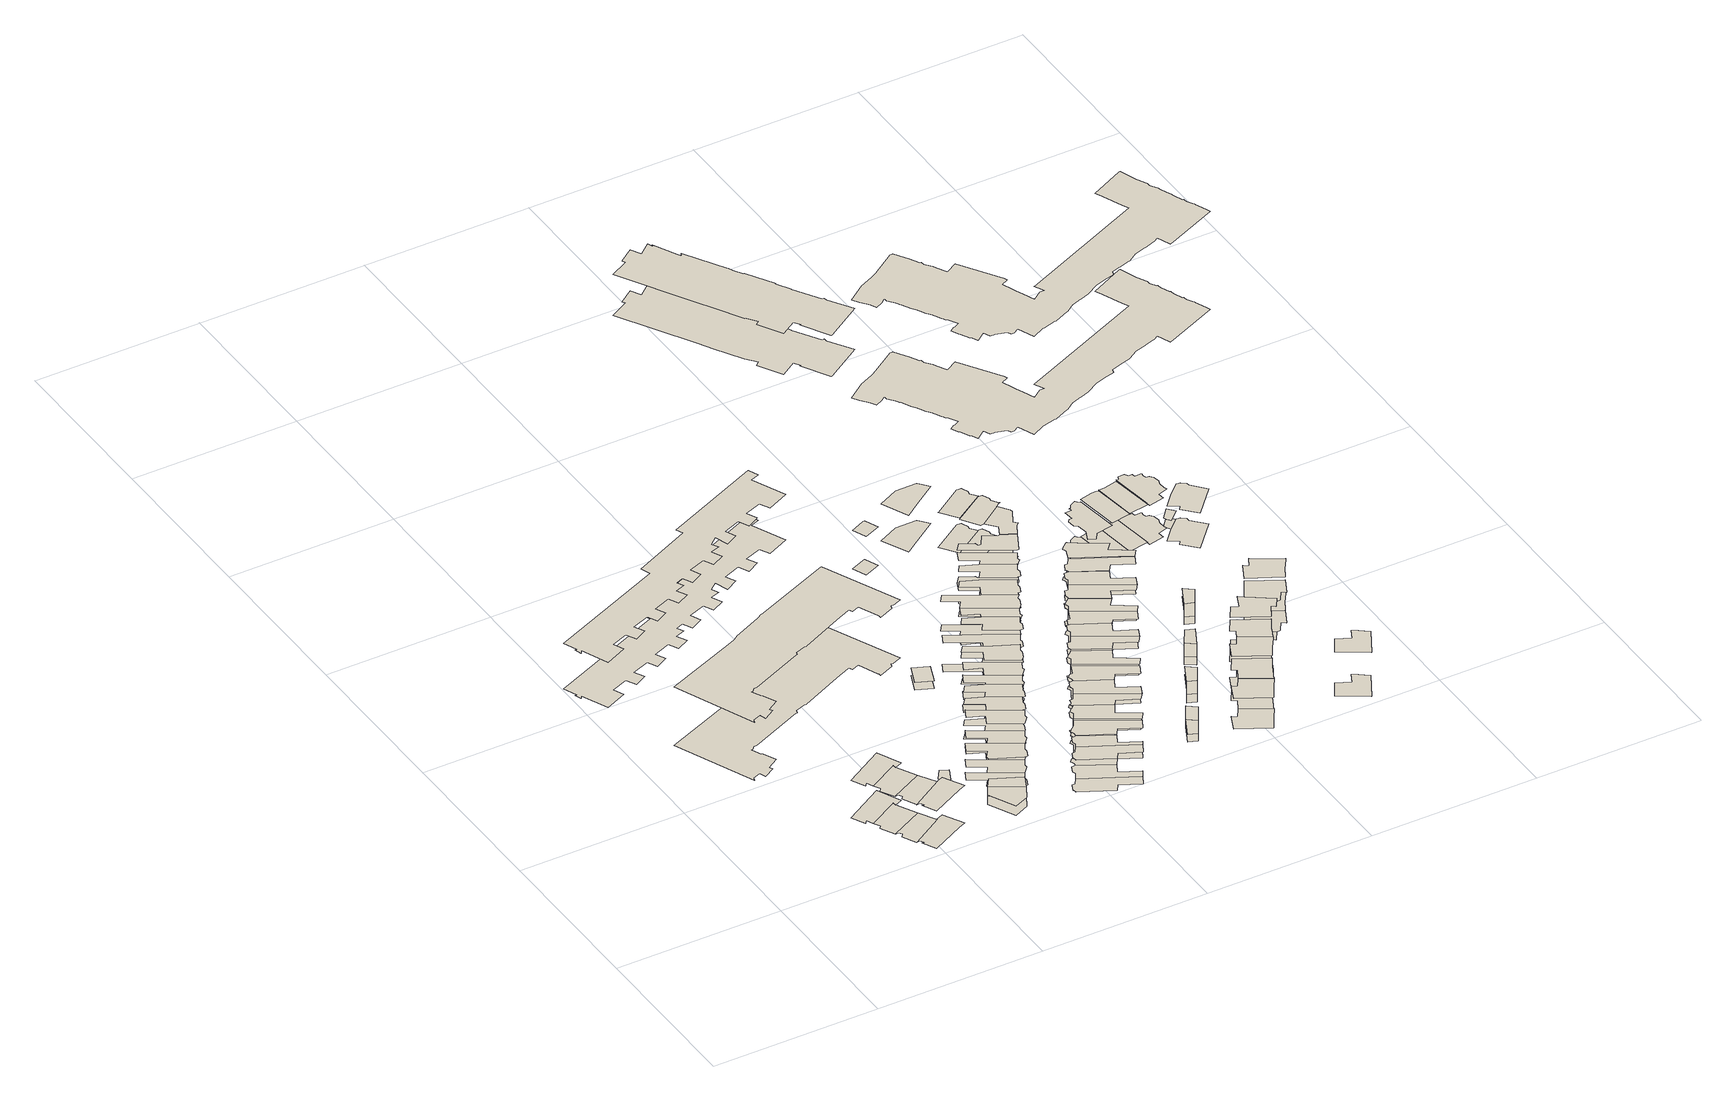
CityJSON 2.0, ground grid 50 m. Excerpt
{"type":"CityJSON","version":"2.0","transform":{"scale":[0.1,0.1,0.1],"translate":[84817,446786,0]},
"CityObjects":{
"building1":{"type":"Building","attributes":{"yearOfConstruction":"2008-01-01Z","measuredHeight":12.19,"storeysAboveGround":4},"geometry":[{"type":"MultiSurface","lod":"1.2","boundaries":[[[0,1,2,3,4,5,6,7]],[[8,9,10,11,12,13,14,15]]]}]},
"building2":{"type":"Building","attributes":{"yearOfConstruction":"2008-01-01Z","measuredHeight":12.23,"storeysAboveGround":4},"geometry":[{"type":"MultiSurface","lod":"1.2","boundaries":[[[16,17,5,4,3,18,19]],[[20,21,13,12,11,22,23]]]}]},
"building3":{"type":"Building","attributes":{"yearOfConstruction":"2008-01-01Z","measuredHeight":12.25,"storeysAboveGround":4},"geometry":[{"type":"MultiSurface","lod":"1.2","boundaries":[[[24,25,26,17,16,27,28,29,30]],[[31,32,33,34,35,36,37,38,39]]]}]},
"building4":{"type":"Building","attributes":{"yearOfConstruction":"2008-01-01Z","measuredHeight":12.18,"storeysAboveGround":4},"geometry":[{"type":"MultiSurface","lod":"1.2","boundaries":[[[40,41,42,43,44,45,26,25,24,46,47,48]],[[49,50,51,52,53,54,55,56,57,58,59,60]]]}]},
"building5":{"type":"Building","attributes":{"yearOfConstruction":"1920-01-01Z","measuredHeight":18.93,"storeysAboveGround":6},"geometry":[{"type":"MultiSurface","lod":"1.2","boundaries":[[[61,62,63,64,65,66,67,68,69,70,71,72,73,74,75,76,77,78,79,80,81,82,83,84,85,86,87,88,89,90,91,92,93,94,95,96,97,98,99,100,101,102,103,104,105,106,107,108,109,110,111]],[[112,113,114,115,116,117,118,119,120,121,122,123,124,125,126,127,128,129,130,131,132,133,134,135,136,137,138,139,140,141,142,143,144,145,146,147,148,149,150,151,152,153,154,155,156,157,158,159,160,161,162]]]}]},
"building6":{"type":"Building","attributes":{"yearOfConstruction":"1962-01-01Z","measuredHeight":2.67,"storeysAboveGround":0},"geometry":[{"type":"MultiSurface","lod":"1.2","boundaries":[[[163,164,165,166,167]],[[168,169,170,171,172]]]}]},
"building7":{"type":"Building","attributes":{"yearOfConstruction":"2008-01-01Z","measuredHeight":3.05,"storeysAboveGround":1},"geometry":[{"type":"MultiSurface","lod":"1.2","boundaries":[[[173,174,175,176,177]],[[178,179,180,181,182]]]}]},
"building8":{"type":"Building","attributes":{"yearOfConstruction":"1978-01-01Z","measuredHeight":14.78,"storeysAboveGround":4},"geometry":[{"type":"MultiSurface","lod":"1.2","boundaries":[[[183,184,185,186,187,188,189,190,191,192,193,194,195,196,197,198,199,200,201,202,203,204,205,206,207,208,209,210,211,212,213,214,215,216,217,218,219,220,221,222,223,224,225,226,227,228,229,230,231,232]],[[233,234,235,236,237,238,239,240,241,242,243,244,245,246,247,248,249,250,251,252,253,254,255,256,257,258,259,260,261,262,263,264,265,266,267,268,269,270,271,272,273,274,275,276,277,278,279,280,281,282]]]}]},
"building9":{"type":"Building","attributes":{"yearOfConstruction":"2008-01-01Z","measuredHeight":2.97,"storeysAboveGround":0},"geometry":[{"type":"MultiSurface","lod":"1.2","boundaries":[[[175,283,284,176]],[[180,285,286,181]]]}]},
"building10":{"type":"Building","attributes":{"yearOfConstruction":"1921-01-01Z","measuredHeight":9.53,"storeysAboveGround":3},"geometry":[{"type":"MultiSurface","lod":"1.2","boundaries":[[[287,288,284,283,289,290,291,292,293,294,295,296]],[[297,298,299,300,301,302,303,304,305,306,307,308]]]}]},
"building11":{"type":"Building","attributes":{"yearOfConstruction":"1921-01-01Z","measuredHeight":9.45,"storeysAboveGround":3},"geometry":[{"type":"MultiSurface","lod":"1.2","boundaries":[[[293,309,310,311,312,313,314,315,316,294]],[[317,318,319,320,321,322,323,324,325,326]]]}]},
"building12":{"type":"Building","attributes":{"yearOfConstruction":"1921-01-01Z","measuredHeight":11.8,"storeysAboveGround":3},"geometry":[{"type":"MultiSurface","lod":"1.2","boundaries":[[[312,327,328,329,330,331,332,333,334,335,313]],[[336,337,338,339,340,341,342,343,344,345,346]]]}]},
"building13":{"type":"Building","attributes":{"yearOfConstruction":"1921-01-01Z","measuredHeight":11.29,"storeysAboveGround":3},"geometry":[{"type":"MultiSurface","lod":"1.2","boundaries":[[[347,348,349,350,351,332,331,352,353,354,355]],[[356,357,358,359,360,361,362,363,364,365,366]]]}]},
"building14":{"type":"Building","attributes":{"yearOfConstruction":"1921-01-01Z","measuredHeight":11.01,"storeysAboveGround":3},"geometry":[{"type":"MultiSurface","lod":"1.2","boundaries":[[[348,347,367,368,369,370,371,372,373,374,375]],[[376,377,378,379,380,381,382,383,384,385,386]]]}]},
"building15":{"type":"Building","attributes":{"yearOfConstruction":"2012-01-01Z","measuredHeight":2.49,"storeysAboveGround":0},"geometry":[{"type":"MultiSurface","lod":"1.2","boundaries":[[[387,388,389,390]],[[391,392,393,394]]]}]},
"building16":{"type":"Building","attributes":{"yearOfConstruction":"1921-01-01Z","measuredHeight":10.37,"storeysAboveGround":3},"geometry":[{"type":"MultiSurface","lod":"1.2","boundaries":[[[395,396,397,398,399,400,401,402,403,404,405,406]],[[407,408,409,410,411,412,413,414,415,416,417,418]]]}]},
"building17":{"type":"Building","attributes":{"yearOfConstruction":"1921-01-01Z","measuredHeight":9.74,"storeysAboveGround":3},"geometry":[{"type":"MultiSurface","lod":"1.2","boundaries":[[[419,420,421,422,423,372,371,424,425,426,427]],[[428,429,430,431,432,433,434,435,436,437,438]]]}]},
"building18":{"type":"Building","attributes":{"yearOfConstruction":"1921-01-01Z","measuredHeight":9.6,"storeysAboveGround":3},"geometry":[{"type":"MultiSurface","lod":"1.2","boundaries":[[[401,439,440,441,442,443,444,445,446,447,448,402]],[[449,450,451,452,453,454,455,456,457,458,459,460]]]}]},
"building19":{"type":"Building","attributes":{"yearOfConstruction":"1921-01-01Z","measuredHeight":9.56,"storeysAboveGround":3},"geometry":[{"type":"MultiSurface","lod":"1.2","boundaries":[[[461,420,419,462,463,464,465,466,467,468,469]],[[470,471,472,473,474,475,476,477,478,479,480]]]}]},
"building20":{"type":"Building","attributes":{"yearOfConstruction":"1921-01-01Z","measuredHeight":9.78,"storeysAboveGround":3},"geometry":[{"type":"MultiSurface","lod":"1.2","boundaries":[[[481,482,442,441,483,484,485,486,487,488,489,490]],[[491,492,493,494,495,496,497,498,499,500,501,502]]]}]},
"building21":{"type":"Building","attributes":{"yearOfConstruction":"1921-01-01Z","measuredHeight":10.5,"storeysAboveGround":3},"geometry":[{"type":"MultiSurface","lod":"1.2","boundaries":[[[467,466,503,504,505,506,507,508,509,510,511]],[[512,513,514,515,516,517,518,519,520,521,522]]]}]},
"building22":{"type":"Building","attributes":{"yearOfConstruction":"1921-01-01Z","measuredHeight":10.29,"storeysAboveGround":3},"geometry":[{"type":"MultiSurface","lod":"1.2","boundaries":[[[523,524,525,526,527,528,529,486,485,530,531,532]],[[533,534,535,536,537,538,539,540,541,542,543,544]]]}]},
"building23":{"type":"Building","attributes":{"yearOfConstruction":"1921-01-01Z","measuredHeight":9.51,"storeysAboveGround":3},"geometry":[{"type":"MultiSurface","lod":"1.2","boundaries":[[[545,546,547,508,507,548,549,550,551,552]],[[553,554,555,556,557,558,559,560,561,562]]]}]},
"building24":{"type":"Building","attributes":{"yearOfConstruction":"1921-01-01Z","measuredHeight":9.86,"storeysAboveGround":3},"geometry":[{"type":"MultiSurface","lod":"1.2","boundaries":[[[532,563,564,565,566,567,568,569,570,571,572,573,523]],[[574,575,576,577,578,579,580,581,582,583,584,585,586]]]}]},
"building25":{"type":"Building","attributes":{"yearOfConstruction":"1921-01-01Z","measuredHeight":11.03,"storeysAboveGround":3},"geometry":[{"type":"MultiSurface","lod":"1.2","boundaries":[[[551,587,588,589,590,591,592,593,594,552]],[[595,596,597,598,599,600,601,602,603,604]]]}]},
"building26":{"type":"Building","attributes":{"yearOfConstruction":"1921-01-01Z","measuredHeight":9.77,"storeysAboveGround":3},"geometry":[{"type":"MultiSurface","lod":"1.2","boundaries":[[[605,606,566,565,607,608,609,610,611,612,613,614]],[[615,616,617,618,619,620,621,622,623,624,625,626]]]}]},
"building27":{"type":"Building","attributes":{"yearOfConstruction":"1921-01-01Z","measuredHeight":9.53,"storeysAboveGround":3},"geometry":[{"type":"MultiSurface","lod":"1.2","boundaries":[[[590,627,628,629,630,631,632,633,634,635,591]],[[636,637,638,639,640,641,642,643,644,645,646]]]}]},
"building28":{"type":"Building","attributes":{"yearOfConstruction":"1921-01-01Z","measuredHeight":9.74,"storeysAboveGround":3},"geometry":[{"type":"MultiSurface","lod":"1.2","boundaries":[[[609,647,648,649,650,651,652,653,654,610]],[[655,656,657,658,659,660,661,662,663,664]]]}]},
"building29":{"type":"Building","attributes":{"yearOfConstruction":"1961-01-01Z","measuredHeight":12.59,"storeysAboveGround":4},"geometry":[{"type":"MultiSurface","lod":"1.2","boundaries":[[[665,666,667,668,669,670]],[[671,672,673,674,675,676]]]}]},
"building30":{"type":"Building","attributes":{"yearOfConstruction":"1921-01-01Z","measuredHeight":9.57,"storeysAboveGround":3},"geometry":[{"type":"MultiSurface","lod":"1.2","boundaries":[[[677,678,679,633,631,680,681,682,683,684,685]],[[686,687,688,689,690,691,692,693,694,695,696]]]}]},
"building31":{"type":"Building","attributes":{"yearOfConstruction":"1921-01-01Z","measuredHeight":10.35,"storeysAboveGround":3},"geometry":[{"type":"MultiSurface","lod":"1.2","boundaries":[[[649,697,698,699,700,701,702,703,704,705,706,650]],[[707,708,709,710,711,712,713,714,715,716,717,718]]]}]},
"building32":{"type":"Building","attributes":{"yearOfConstruction":"2005-01-01Z","measuredHeight":2.51,"storeysAboveGround":0},"geometry":[{"type":"MultiSurface","lod":"1.2","boundaries":[[[719,720,721,722]],[[723,724,725,726]]]}]},
"building33":{"type":"Building","attributes":{"yearOfConstruction":"1921-01-01Z","measuredHeight":9.6,"storeysAboveGround":3},"geometry":[{"type":"MultiSurface","lod":"1.2","boundaries":[[[684,727,728,729,730,731,732,733,734,735,685]],[[695,736,737,738,739,740,741,742,743,744,696]]]}]},
"building34":{"type":"Building","attributes":{"yearOfConstruction":"1921-01-01Z","measuredHeight":10.79,"storeysAboveGround":3},"geometry":[{"type":"MultiSurface","lod":"1.2","boundaries":[[[699,745,746,747,748,749,750,751,752,700]],[[753,754,755,756,757,758,759,760,761,762]]]}]},
"building35":{"type":"Building","attributes":{"yearOfConstruction":"2005-01-01Z","measuredHeight":2.52,"storeysAboveGround":0},"geometry":[{"type":"MultiSurface","lod":"1.2","boundaries":[[[720,763,764,721]],[[724,765,766,725]]]}]},
"building36":{"type":"Building","attributes":{"yearOfConstruction":"1921-01-01Z","measuredHeight":10.42,"storeysAboveGround":3},"geometry":[{"type":"MultiSurface","lod":"1.2","boundaries":[[[732,731,767,768,769,770,771,772,773,774,775]],[[776,777,778,779,780,781,782,783,784,785,786]]]}]},
"building37":{"type":"Building","attributes":{"yearOfConstruction":"1921-01-01Z","measuredHeight":10.51,"storeysAboveGround":3},"geometry":[{"type":"MultiSurface","lod":"1.2","boundaries":[[[748,747,787,788,789,790,791,792,793,794,795,796]],[[797,798,799,800,801,802,803,804,805,806,807,808]]]}]},
"building38":{"type":"Building","attributes":{"yearOfConstruction":"1921-01-01Z","measuredHeight":9.71,"storeysAboveGround":3},"geometry":[{"type":"MultiSurface","lod":"1.2","boundaries":[[[772,771,809,810,811,812,813,814,815,816]],[[817,818,819,820,821,822,823,824,825,826]]]}]},
"building39":{"type":"Building","attributes":{"yearOfConstruction":"1921-01-01Z","measuredHeight":9.7,"storeysAboveGround":3},"geometry":[{"type":"MultiSurface","lod":"1.2","boundaries":[[[790,789,827,828,829,830,831,832,833,834]],[[835,836,837,838,839,840,841,842,843,844]]]}]},
"building40":{"type":"Building","attributes":{"yearOfConstruction":"2005-01-01Z","measuredHeight":2.7,"storeysAboveGround":0},"geometry":[{"type":"MultiSurface","lod":"1.2","boundaries":[[[845,846,847,848]],[[849,850,851,852]]]}]},
"building41":{"type":"Building","attributes":{"yearOfConstruction":"1927-01-01Z","measuredHeight":12,"storeysAboveGround":4},"geometry":[{"type":"MultiSurface","lod":"1.2","boundaries":[[[853,854,855,856,857,858,859]],[[860,861,862,863,864,865,866]]]}]},
"building42":{"type":"Building","attributes":{"yearOfConstruction":"1916-01-01Z","measuredHeight":10.71,"storeysAboveGround":3},"geometry":[{"type":"MultiSurface","lod":"1.2","boundaries":[[[813,867,868,869,870,871,872,873,874,875,814]],[[876,877,878,879,880,881,882,883,884,885,886]]]}]},
"building43":{"type":"Building","attributes":{"yearOfConstruction":"1921-01-01Z","measuredHeight":9.72,"storeysAboveGround":3},"geometry":[{"type":"MultiSurface","lod":"1.2","boundaries":[[[830,829,887,888,889,890,891,892,893,894,895,896]],[[840,839,897,898,899,900,901,902,903,904,905,906]]]}]},
"building44":{"type":"Building","attributes":{"yearOfConstruction":"1921-01-01Z","measuredHeight":9.92,"storeysAboveGround":3},"geometry":[{"type":"MultiSurface","lod":"1.2","boundaries":[[[907,908,909,910,911,912,913]],[[914,915,916,917,918,919,920]]]}]},
"building45":{"type":"Building","attributes":{"yearOfConstruction":"2005-01-01Z","measuredHeight":2.62,"storeysAboveGround":0},"geometry":[{"type":"MultiSurface","lod":"1.2","boundaries":[[[846,921,922,847]],[[923,924,925,926]]]}]},
"building46":{"type":"Building","attributes":{"yearOfConstruction":"1921-01-01Z","measuredHeight":9.87,"storeysAboveGround":3},"geometry":[{"type":"MultiSurface","lod":"1.2","boundaries":[[[889,927,928,929,930,931,932,933,934,890]],[[935,936,937,938,939,940,941,942,943,944]]]}]},
"building47":{"type":"Building","attributes":{"yearOfConstruction":"1927-01-01Z","measuredHeight":11.26,"storeysAboveGround":3},"geometry":[{"type":"MultiSurface","lod":"1.2","boundaries":[[[945,946,947,948,949,950,951,952,953]],[[954,955,956,957,958,959,960,961,962]]]}]},
"building48":{"type":"Building","attributes":{"yearOfConstruction":"1921-01-01Z","measuredHeight":10.04,"storeysAboveGround":3},"geometry":[{"type":"MultiSurface","lod":"1.2","boundaries":[[[910,909,963,964,965,966,967,968,969]],[[970,971,972,973,974,975,976,977,978]]]}]},
"building49":{"type":"Building","attributes":{"yearOfConstruction":"1927-01-01Z","measuredHeight":10.87,"storeysAboveGround":3},"geometry":[{"type":"MultiSurface","lod":"1.2","boundaries":[[[979,980,946,945,981,982,983,984,985,986,987,988]],[[989,990,991,992,993,994,995,996,997,998,999,1000]]]}]},
"building50":{"type":"Building","attributes":{"yearOfConstruction":"1921-01-01Z","measuredHeight":9.74,"storeysAboveGround":3},"geometry":[{"type":"MultiSurface","lod":"1.2","boundaries":[[[930,929,1001,1002,1003,1004,1005,1006,1007,1008,1009,1010]],[[1011,1012,1013,1014,1015,1016,1017,1018,1019,1020,1021,1022]]]}]},
"building51":{"type":"Building","attributes":{"yearOfConstruction":"1914-01-01Z","measuredHeight":10.92,"storeysAboveGround":3},"geometry":[{"type":"MultiSurface","lod":"1.2","boundaries":[[[1023,1024,1025,1026,1027,983,982,1028,869,868]],[[1029,1030,1031,1032,1033,995,994,1034,1035,1036]]]}]},
"building52":{"type":"Building","attributes":{"yearOfConstruction":"2005-01-01Z","measuredHeight":2.57,"storeysAboveGround":0},"geometry":[{"type":"MultiSurface","lod":"1.2","boundaries":[[[1037,1038,1039,1040]],[[1041,1042,1043,1044]]]}]},
"building53":{"type":"Building","attributes":{"yearOfConstruction":"1921-01-01Z","measuredHeight":10.83,"storeysAboveGround":3},"geometry":[{"type":"MultiSurface","lod":"1.2","boundaries":[[[966,1045,1046,1047,1048,1049,1050,967]],[[1051,1052,1053,1054,1055,1056,1057,1058]]]}]},
"building54":{"type":"Building","attributes":{"yearOfConstruction":"2005-01-01Z","measuredHeight":2.49,"storeysAboveGround":0},"geometry":[{"type":"MultiSurface","lod":"1.2","boundaries":[[[1038,1059,1060,1039]],[[1061,1062,1063,1064]]]}]},
"building55":{"type":"Building","attributes":{"yearOfConstruction":"1921-01-01Z","measuredHeight":9.76,"storeysAboveGround":3},"geometry":[{"type":"MultiSurface","lod":"1.2","boundaries":[[[1003,1065,1066,1067,1068,1069,1070,1071,1072,1073,1004]],[[1074,1075,1076,1077,1078,1079,1080,1081,1082,1083,1084]]]}]},
"building56":{"type":"Building","attributes":{"yearOfConstruction":"1963-01-01Z","measuredHeight":7.14,"storeysAboveGround":2},"geometry":[{"type":"MultiSurface","lod":"1.2","boundaries":[[[1085,1086,1087,1088]],[[1089,1090,1091,1092]]]}]},
"building57":{"type":"Building","attributes":{"yearOfConstruction":"1931-01-01Z","measuredHeight":10.03,"storeysAboveGround":3},"geometry":[{"type":"MultiSurface","lod":"1.2","boundaries":[[[1068,1067,1093,1094,1095,1085,1088,1096,1097,1098,1099,1100,1101,1102]],[[1103,1104,1105,1106,1107,1108,1109,1110,1111,1112,1113,1114,1115,1116]]]}]},
"building58":{"type":"Building","attributes":{"yearOfConstruction":"1921-01-01Z","measuredHeight":10.04,"storeysAboveGround":3},"geometry":[{"type":"MultiSurface","lod":"1.2","boundaries":[[[1117,1048,1047,1118,1119,1120,1121,1122]],[[1123,1124,1125,1126,1127,1128,1129,1130]]]}]},
"building59":{"type":"Building","attributes":{"yearOfConstruction":"2005-01-01Z","measuredHeight":2.5,"storeysAboveGround":0},"geometry":[{"type":"MultiSurface","lod":"1.2","boundaries":[[[1131,1132,1133,1134]],[[1135,1136,1137,1138]]]}]},
"building60":{"type":"Building","attributes":{"yearOfConstruction":"1916-01-01Z","measuredHeight":11.32,"storeysAboveGround":3},"geometry":[{"type":"MultiSurface","lod":"1.2","boundaries":[[[1139,1140,1141,1142,1143,1144,1145,1146,1147,1085,1148,1149,1150,1151,1152,1153,1154,1155,1156]],[[1157,1158,1159,1160,1161,1162,1163,1164,1165,1166,1167,1168,1169,1170,1171,1172,1173,1174,1175]]]}]},
"building61":{"type":"Building","attributes":{"yearOfConstruction":"1921-01-01Z","measuredHeight":10.84,"storeysAboveGround":3},"geometry":[{"type":"MultiSurface","lod":"1.2","boundaries":[[[1120,1176,1177,1178,1179,1180,1181,1182,1183,1121]],[[1184,1185,1186,1187,1188,1189,1190,1191,1192,1193]]]}]},
"building62":{"type":"Building","attributes":{"yearOfConstruction":"2005-01-01Z","measuredHeight":2.52,"storeysAboveGround":0},"geometry":[{"type":"MultiSurface","lod":"1.2","boundaries":[[[1132,1194,1195,1133]],[[1136,1196,1197,1137]]]}]},
"building63":{"type":"Building","attributes":{"yearOfConstruction":"1922-01-01Z","measuredHeight":14.33,"storeysAboveGround":4},"geometry":[{"type":"MultiSurface","lod":"1.2","boundaries":[[[1198,1199,1200,1201,1202,1203,1204,1205,1206]],[[1207,1208,1209,1210,1211,1212,1213,1214,1215]]]}]},
"building64":{"type":"Building","attributes":{"yearOfConstruction":"1916-01-01Z","measuredHeight":12.12,"storeysAboveGround":4},"geometry":[{"type":"MultiSurface","lod":"1.2","boundaries":[[[1150,1216,1217,1218,1219,1151]],[[1220,1221,1222,1223,1224,1225]]]}]},
"building65":{"type":"Building","attributes":{"yearOfConstruction":"1902-01-01Z","measuredHeight":13.31,"storeysAboveGround":4},"geometry":[{"type":"MultiSurface","lod":"1.2","boundaries":[[[1226,1227,1228,1229,1230,1231,1232,1233,1234,1235,1236,1237,1238,1239,1240,1241,1242,1243,1244,1245,1246,1247,1248,1249,1250,1251,1252,1253,1254,1255,1256,1257,1258,1259,1260,1261,1262,1263,1264]],[[1265,1266,1267,1268,1269,1270,1271,1272,1273,1274,1275,1276,1277,1278,1279,1280,1281,1282,1283,1284,1285,1286,1287,1288,1289,1290,1291,1292,1293,1294,1295,1296,1297,1298,1299,1300,1301,1302,1303]]]}]},
"building66":{"type":"Building","attributes":{"yearOfConstruction":"1921-01-01Z","measuredHeight":9.86,"storeysAboveGround":3},"geometry":[{"type":"MultiSurface","lod":"1.2","boundaries":[[[1179,1304,1305,1306,1307,1308,1180]],[[1309,1310,1311,1312,1313,1314,1315]]]}]},
"building67":{"type":"Building","attributes":{"yearOfConstruction":"1916-01-01Z","measuredHeight":12.31,"storeysAboveGround":4},"geometry":[{"type":"MultiSurface","lod":"1.2","boundaries":[[[1216,1316,1317,1318,1319,1320,1217]],[[1321,1322,1323,1324,1325,1326,1327]]]}]},
"building68":{"type":"Building","attributes":{"yearOfConstruction":"1921-01-01Z","measuredHeight":10.8,"storeysAboveGround":3},"geometry":[{"type":"MultiSurface","lod":"1.2","boundaries":[[[1307,1328,1329,1330,1331,1332,1333,1334,1308]],[[1335,1336,1337,1338,1339,1340,1341,1342,1343]]]}]},
"building69":{"type":"Building","attributes":{"yearOfConstruction":"1916-01-01Z","measuredHeight":12.67,"storeysAboveGround":4},"geometry":[{"type":"MultiSurface","lod":"1.2","boundaries":[[[1316,1344,1345,1346,1347,1348,1349,1350,1351,1352,1353,1354,1355,1356,1357,1358,1359,1360,1361,1362,1318,1317]],[[1363,1364,1365,1366,1367,1368,1369,1370,1371,1372,1373,1374,1375,1376,1377,1378,1379,1380,1381,1382,1383,1384]]]}]},
"building70":{"type":"Building","attributes":{"yearOfConstruction":"1915-01-01Z","measuredHeight":11.43,"storeysAboveGround":3},"geometry":[{"type":"MultiSurface","lod":"1.2","boundaries":[[[1385,1386,1387,1388,1389,1390,1391,1392,1393,1394,1395,1396]],[[1397,1398,1399,1400,1401,1402,1403,1404,1405,1406,1407,1408]]]}]},
"building71":{"type":"Building","attributes":{"yearOfConstruction":"1916-01-01Z","measuredHeight":2.75,"storeysAboveGround":0},"geometry":[{"type":"MultiSurface","lod":"1.2","boundaries":[[[1347,1393,1392,1409,1348]],[[1410,1411,1412,1413,1414]]]}]},
"building72":{"type":"Building","attributes":{"yearOfConstruction":"1975-01-01Z","measuredHeight":31.86,"storeysAboveGround":10},"geometry":[{"type":"MultiSurface","lod":"1.2","boundaries":[[[1415,1416,1417,1418,1419,1420,1421,1422,1423,1424,1425,1426,1427,1428,1429,1430,1431,1432,1433,1434,1435,1436,1437,1438,1439,1440,1441,1442,1443,1444,1445,1446,1447,1448,1449,1450,1451,1452,1453,1454,1455,1456,1457,1458,1459,1460,1461,1462,1463,1464,1465,1466,1467,1468,1469,1470,1471,1472,1473,1474,1475,1476,1477,1478,1479,1480,1481,1482,1483,1484,1485,1486,1487,1488,1489,1490,1491,1492,1493,1494,1495,1496,1497,1498,1499,1500,1501,1502,1503,1504,1505,1506,1507,1508,1509,1510,1511,1512,1513,1514,1515,1516,1517,1518,1519,1520,1521,1522,1523,1524,1525,1526,1527,1528,1529,1530,1531,1532,1533,1534,1535,1536,1537,1538,1539,1540,1541,1542,1543,1544,1545,1546,1547,1548,1549]],[[1550,1551,1552,1553,1554,1555,1556,1557,1558,1559,1560,1561,1562,1563,1564,1565,1566,1567,1568,1569,1570,1571,1572,1573,1574,1575,1576,1577,1578,1579,1580,1581,1582,1583,1584,1585,1586,1587,1588,1589,1590,1591,1592,1593,1594,1595,1596,1597,1598,1599,1600,1601,1602,1603,1604,1605,1606,1607,1608,1609,1610,1611,1612,1613,1614,1615,1616,1617,1618,1619,1620,1621,1622,1623,1624,1625,1626,1627,1628,1629,1630,1631,1632,1633,1634,1635,1636,1637,1638,1639,1640,1641,1642,1643,1644,1645,1646,1647,1648,1649,1650,1651,1652,1653,1654,1655,1656,1657,1658,1659,1660,1661,1662,1663,1664,1665,1666,1667,1668,1669,1670,1671,1672,1673,1674,1675,1676,1677,1678,1679,1680,1681,1682,1683,1684]]]}]}
},
"vertices":[
[366,260,0],[387,220,0],[395,230,0],[404,210,0],[494,260,0],[495,250,0],[518,260,0],[485,330,0],[366,260,122],[387,220,122],[395,230,122],[404,210,122],[494,260,122],[495,250,122],[518,260,122],[485,330,122],
[429,140,0],[527,190,0],[415,190,0],[408,180,0],[429,140,122],[527,190,122],[415,190,122],[408,180,122],
[460,80,0],[557,140,0],[556,140,0],[432,140,0],[439,140,0],[446,130,0],[439,120,0],[460,80,123],[557,140,123],[556,140,123],[527,190,123],[429,140,123],[432,140,123],[439,140,123],[446,130,123],[439,120,123],
[470,70,0],[491,30,0],[588,80,0],[589,80,0],[611,90,0],[578,150,0],[463,80,0],[470,80,0],[477,70,0],[470,70,122],[491,30,122],[588,80,122],[589,80,122],[611,90,122],[578,150,122],[556,140,122],[557,140,122],[460,80,122],[463,80,122],[470,80,122],[477,70,122],
[232,530,0],[234,540,0],[235,540,0],[259,550,0],[260,550,0],[266,530,0],[299,550,0],[294,560,0],[327,580,0],[309,620,0],[308,620,0],[307,620,0],[306,620,0],[293,650,0],[297,650,0],[306,660,0],[309,660,0],[311,660,0],[312,660,0],[315,660,0],[476,730,0],[479,730,0],[482,740,0],[485,740,0],[512,750,0],[515,750,0],[518,750,0],[520,750,0],[646,810,0],[693,830,0],[695,830,0],[701,820,0],[723,830,0],[749,770,0],[750,770,0],[750,760,0],[796,780,0],[798,790,0],[806,790,0],[808,790,0],[833,800,0],[730,1030,0],[729,1030,0],[489,930,0],[488,930,0],[473,920,0],[385,880,0],[371,870,0],[370,870,0],[347,860,0],[129,770,0],[232,530,189],[234,540,189],[235,540,189],[259,550,189],[260,550,189],[266,530,189],[299,550,189],[294,560,189],[327,580,189],[309,620,189],[308,620,189],[307,620,189],[306,620,189],[293,650,189],[297,650,189],[306,660,189],[309,660,189],[311,660,189],[312,660,189],[315,660,189],[476,730,189],[479,730,189],[482,740,189],[485,740,189],[512,750,189],[515,750,189],[518,750,189],[520,750,189],[646,810,189],[693,830,189],[695,830,189],[701,820,189],[723,830,189],[749,770,189],[750,770,189],[750,760,189],[796,780,189],[798,790,189],[806,790,189],[808,790,189],[833,800,189],[730,1030,189],[729,1030,189],[489,930,189],[488,930,189],[473,920,189],[385,880,189],[371,870,189],[370,870,189],[347,860,189],[129,770,189],
[652,290,0],[631,260,0],[655,240,0],[656,240,0],[676,280,0],[652,290,27],[631,260,27],[655,240,27],[656,240,27],[676,280,27],
[744,50,0],[787,70,0],[809,110,0],[722,160,0],[704,130,0],[744,50,30],[787,70,30],[809,110,30],[722,160,30],[704,130,30],
[17,1090,0],[23,1070,0],[29,1080,0],[64,1000,0],[129,1030,0],[114,1060,0],[165,1080,0],[180,1050,0],[216,1070,0],[201,1100,0],[253,1120,0],[268,1090,0],[304,1110,0],[289,1140,0],[340,1160,0],[355,1130,0],[392,1150,0],[377,1180,0],[405,1190,0],[395,1210,0],[418,1220,0],[433,1190,0],[469,1210,0],[454,1240,0],[505,1260,0],[520,1230,0],[557,1250,0],[542,1280,0],[570,1290,0],[560,1310,0],[583,1330,0],[598,1290,0],[634,1310,0],[619,1340,0],[671,1360,0],[686,1330,0],[722,1350,0],[707,1380,0],[758,1400,0],[774,1370,0],[838,1400,0],[793,1500,0],[820,1510,0],[807,1540,0],[512,1410,0],[522,1390,0],[347,1310,0],[357,1280,0],[6,1130,0],[23,1090,0],[17,1090,148],[23,1070,148],[29,1080,148],[64,1000,148],[129,1030,148],[114,1060,148],[165,1080,148],[180,1050,148],[216,1070,148],[201,1100,148],[253,1120,148],[268,1090,148],[304,1110,148],[289,1140,148],[340,1160,148],[355,1130,148],[392,1150,148],[377,1180,148],[405,1190,148],[395,1210,148],[418,1220,148],[433,1190,148],[469,1210,148],[454,1240,148],[505,1260,148],[520,1230,148],[557,1250,148],[542,1280,148],[570,1290,148],[560,1310,148],[583,1330,148],[598,1290,148],[634,1310,148],[619,1340,148],[671,1360,148],[686,1330,148],[722,1350,148],[707,1380,148],[758,1400,148],[774,1370,148],[838,1400,148],[793,1500,148],[820,1510,148],[807,1540,148],[512,1410,148],[522,1390,148],[347,1310,148],[357,1280,148],[6,1130,148],[23,1090,148],
[828,150,0],[742,190,0],[828,150,30],[742,190,30],
[758,220,0],[743,200,0],[829,150,0],[838,150,0],[847,170,0],[846,180,0],[858,200,0],[773,250,0],[725,280,0],[710,250,0],[758,220,95],[743,200,95],[742,190,95],[828,150,95],[829,150,95],[838,150,95],[847,170,95],[846,180,95],[858,200,95],[773,250,95],[725,280,95],[710,250,95],
[867,210,0],[876,220,0],[876,230,0],[887,250,0],[802,300,0],[754,330,0],[739,300,0],[787,270,0],[858,200,94],[867,210,94],[876,220,94],[876,230,94],[887,250,94],[802,300,94],[754,330,94],[739,300,94],[787,270,94],[773,250,94],
[888,250,0],[896,260,0],[905,270,0],[905,280,0],[916,300,0],[831,350,0],[783,380,0],[768,350,0],[816,330,0],[887,250,118],[888,250,118],[896,260,118],[905,270,118],[905,280,118],[916,300,118],[831,350,118],[783,380,118],[768,350,118],[816,330,118],[802,300,118],
[945,360,0],[860,410,0],[812,430,0],[797,410,0],[845,380,0],[917,310,0],[925,310,0],[934,330,0],[934,340,0],[945,360,113],[860,410,113],[812,430,113],[797,410,113],[845,380,113],[831,350,113],[916,300,113],[917,310,113],[925,310,113],[934,330,113],[934,340,113],
[946,360,0],[954,360,0],[963,380,0],[963,390,0],[974,410,0],[889,460,0],[841,480,0],[826,460,0],[875,430,0],[860,410,110],[945,360,110],[946,360,110],[954,360,110],[963,380,110],[963,390,110],[974,410,110],[889,460,110],[841,480,110],[826,460,110],[875,430,110],
[795,660,0],[842,640,0],[865,700,0],[819,720,0],[795,660,25],[842,640,25],[865,700,25],[819,720,25],
[929,70,0],[932,60,0],[931,60,0],[1027,10,0],[1040,30,0],[1100,0,0],[1116,30,0],[959,110,0],[947,90,0],[938,90,0],[937,90,0],[928,70,0],[929,70,104],[932,60,104],[931,60,104],[1027,10,104],[1040,30,104],[1100,0,104],[1116,30,104],[959,110,104],[947,90,104],[938,90,104],[937,90,104],[928,70,104],
[1003,460,0],[918,510,0],[870,540,0],[855,510,0],[904,480,0],[975,410,0],[983,420,0],[992,430,0],[992,440,0],[1003,460,97],[918,510,97],[870,540,97],[855,510,97],[904,480,97],[889,460,97],[974,410,97],[975,410,97],[983,420,97],[992,430,97],[992,440,97],
[1128,50,0],[1068,80,0],[1085,110,0],[989,160,0],[988,160,0],[978,160,0],[977,160,0],[968,140,0],[969,140,0],[971,130,0],[1116,30,96],[1128,50,96],[1068,80,96],[1085,110,96],[989,160,96],[988,160,96],[978,160,96],[977,160,96],[968,140,96],[969,140,96],[971,130,96],[959,110,96],
[932,540,0],[1004,460,0],[1012,470,0],[1021,480,0],[1021,490,0],[1032,510,0],[947,560,0],[899,590,0],[884,560,0],[932,540,96],[918,510,96],[1003,460,96],[1004,460,96],[1012,470,96],[1021,480,96],[1021,490,96],[1032,510,96],[947,560,96],[899,590,96],[884,560,96],
[987,180,0],[990,170,0],[1098,130,0],[1158,100,0],[1174,130,0],[1018,220,0],[1006,200,0],[996,190,0],[995,190,0],[986,180,0],[987,180,98],[990,170,98],[989,160,98],[1085,110,98],[1098,130,98],[1158,100,98],[1174,130,98],[1018,220,98],[1006,200,98],[996,190,98],[995,190,98],[986,180,98],
[1033,510,0],[1041,520,0],[1050,540,0],[1050,550,0],[1062,570,0],[976,610,0],[928,640,0],[913,620,0],[961,590,0],[947,560,105],[1032,510,105],[1033,510,105],[1041,520,105],[1050,540,105],[1050,550,105],[1062,570,105],[976,610,105],[928,640,105],[913,620,105],[961,590,105],
[1047,270,0],[1046,270,0],[1036,260,0],[1035,260,0],[1026,250,0],[1027,250,0],[1030,240,0],[1186,150,0],[1126,190,0],[1143,220,0],[1047,270,103],[1046,270,103],[1036,260,103],[1035,260,103],[1026,250,103],[1027,250,103],[1030,240,103],[1018,220,103],[1174,130,103],[1186,150,103],[1126,190,103],[1143,220,103],
[913,720,0],[899,690,0],[990,640,0],[1071,570,0],[1080,590,0],[1079,600,0],[1091,620,0],[1005,670,0],[913,720,95],[899,690,95],[990,640,95],[976,610,95],[1062,570,95],[1071,570,95],[1080,590,95],[1079,600,95],[1091,620,95],[1005,670,95],
[1156,240,0],[1216,210,0],[1232,230,0],[1076,320,0],[1064,300,0],[1054,300,0],[1053,300,0],[1052,290,0],[1044,280,0],[1045,280,0],[1048,270,0],[1143,220,99],[1156,240,99],[1216,210,99],[1232,230,99],[1076,320,99],[1064,300,99],[1054,300,99],[1053,300,99],[1052,290,99],[1044,280,99],[1045,280,99],[1048,270,99],[1047,270,99],
[1100,620,0],[1109,640,0],[1108,650,0],[1119,670,0],[1033,720,0],[985,740,0],[971,720,0],[1019,690,0],[1091,620,110],[1100,620,110],[1109,640,110],[1108,650,110],[1119,670,110],[1033,720,110],[985,740,110],[971,720,110],[1019,690,110],[1005,670,110],
[1085,350,0],[1088,340,0],[1245,260,0],[1184,290,0],[1201,320,0],[1106,370,0],[1104,370,0],[1094,370,0],[1093,370,0],[1084,350,0],[1085,350,98],[1088,340,98],[1076,320,98],[1232,230,98],[1245,260,98],[1184,290,98],[1201,320,98],[1106,370,98],[1104,370,98],[1094,370,98],[1093,370,98],[1084,350,98],
[1120,670,0],[1129,680,0],[1138,690,0],[1137,700,0],[1148,720,0],[1063,770,0],[1014,800,0],[1000,770,0],[1048,750,0],[1119,670,95],[1120,670,95],[1129,680,95],[1138,690,95],[1137,700,95],[1148,720,95],[1063,770,95],[1014,800,95],[1000,770,95],[1048,750,95],[1033,720,95],
[1214,340,0],[1275,310,0],[1290,340,0],[1134,430,0],[1121,400,0],[1112,400,0],[1103,390,0],[1106,380,0],[1201,320,97],[1214,340,97],[1275,310,97],[1290,340,97],[1134,430,97],[1121,400,97],[1112,400,97],[1103,390,97],[1106,380,97],[1106,370,97],
[942,1160,0],[990,1180,0],[973,1220,0],[970,1220,0],[968,1220,0],[925,1200,0],[942,1160,126],[990,1180,126],[973,1220,126],[970,1220,126],[968,1220,126],[925,1200,126],
[1000,870,0],[986,850,0],[1029,820,0],[1149,720,0],[1158,730,0],[1167,750,0],[1166,760,0],[1177,770,0],[1091,820,0],[1000,870,96],[986,850,96],[1029,820,96],[1014,800,96],[1148,720,96],[1149,720,96],[1158,730,96],[1167,750,96],[1166,760,96],[1177,770,96],[1091,820,96],
[1303,360,0],[1243,400,0],[1259,430,0],[1163,480,0],[1162,480,0],[1152,470,0],[1151,470,0],[1142,460,0],[1143,460,0],[1146,450,0],[1290,340,103],[1303,360,103],[1243,400,103],[1259,430,103],[1163,480,103],[1162,480,103],[1152,470,103],[1151,470,103],[1142,460,103],[1143,460,103],[1146,450,103],[1134,430,103],
[1320,90,0],[1349,140,0],[1323,160,0],[1294,100,0],[1320,90,25],[1349,140,25],[1323,160,25],[1294,100,25],
[1178,780,0],[1187,780,0],[1196,800,0],[1195,810,0],[1206,830,0],[1120,880,0],[1072,900,0],[1058,880,0],[1106,850,0],[1178,780,96],[1187,780,96],[1196,800,96],[1195,810,96],[1206,830,96],[1120,880,96],[1072,900,96],[1058,880,96],[1106,850,96],
[1272,450,0],[1333,420,0],[1348,440,0],[1192,530,0],[1180,510,0],[1170,510,0],[1161,490,0],[1164,480,0],[1259,430,108],[1272,450,108],[1333,420,108],[1348,440,108],[1192,530,108],[1180,510,108],[1170,510,108],[1161,490,108],[1164,480,108],[1163,480,108],
[1379,190,0],[1353,210,0],[1379,190,25],[1353,210,25],
[1207,830,0],[1216,830,0],[1225,850,0],[1224,860,0],[1235,880,0],[1149,930,0],[1101,950,0],[1087,930,0],[1135,900,0],[1120,880,104],[1206,830,104],[1207,830,104],[1216,830,104],[1225,850,104],[1224,860,104],[1235,880,104],[1149,930,104],[1101,950,104],[1087,930,104],[1135,900,104],
[1361,470,0],[1301,500,0],[1317,530,0],[1221,580,0],[1220,580,0],[1210,580,0],[1209,580,0],[1200,560,0],[1201,560,0],[1204,550,0],[1192,530,105],[1348,440,105],[1361,470,105],[1301,500,105],[1317,530,105],[1221,580,105],[1220,580,105],[1210,580,105],[1209,580,105],[1200,560,105],[1201,560,105],[1204,550,105],
[1236,880,0],[1245,890,0],[1254,900,0],[1253,910,0],[1265,930,0],[1130,1010,0],[1116,980,0],[1164,950,0],[1149,930,97],[1235,880,97],[1236,880,97],[1245,890,97],[1254,900,97],[1253,910,97],[1265,930,97],[1130,1010,97],[1116,980,97],[1164,950,97],
[1331,550,0],[1391,520,0],[1406,550,0],[1251,640,0],[1238,610,0],[1228,610,0],[1219,590,0],[1222,580,0],[1221,580,97],[1317,530,97],[1331,550,97],[1391,520,97],[1406,550,97],[1251,640,97],[1238,610,97],[1228,610,97],[1219,590,97],[1222,580,97],
[1405,240,0],[1434,290,0],[1408,300,0],[1379,250,0],[1405,240,27],[1434,290,27],[1408,300,27],[1379,250,27],
[1202,1270,0],[1186,1290,0],[1177,1300,0],[1114,1300,0],[1052,1270,0],[1089,1190,0],[1131,1220,0],[1202,1270,120],[1186,1290,120],[1177,1300,120],[1114,1300,120],[1052,1270,120],[1089,1190,120],[1131,1220,120],
[1269,930,0],[1300,990,0],[1259,1010,0],[1255,1010,0],[1216,1030,0],[1196,1000,0],[1187,1000,0],[1185,1010,0],[1146,1030,0],[1265,930,107],[1269,930,107],[1300,990,107],[1259,1010,107],[1255,1010,107],[1216,1030,107],[1196,1000,107],[1187,1000,107],[1185,1010,107],[1146,1030,107],[1130,1010,107],
[1419,570,0],[1359,610,0],[1375,630,0],[1279,690,0],[1278,690,0],[1268,680,0],[1267,680,0],[1258,670,0],[1259,670,0],[1262,660,0],[1419,570,97],[1359,610,97],[1375,630,97],[1279,690,97],[1278,690,97],[1268,680,97],[1267,680,97],[1258,670,97],[1259,670,97],[1262,660,97],
[1520,40,0],[1543,80,0],[1563,110,0],[1482,160,0],[1463,130,0],[1450,140,0],[1427,90,0],[1520,40,99],[1543,80,99],[1563,110,99],[1482,160,99],[1463,130,99],[1450,140,99],[1427,90,99],
[1464,340,0],[1438,360,0],[1434,290,26],[1464,340,26],[1438,360,26],[1408,300,26],
[1389,660,0],[1449,630,0],[1464,650,0],[1308,740,0],[1296,720,0],[1286,720,0],[1277,700,0],[1280,690,0],[1375,630,99],[1389,660,99],[1449,630,99],[1464,650,99],[1308,740,99],[1296,720,99],[1286,720,99],[1277,700,99],[1280,690,99],[1279,690,99],
[1202,1120,0],[1293,1180,0],[1278,1200,0],[1280,1210,0],[1271,1230,0],[1261,1230,0],[1258,1230,0],[1167,1170,0],[1166,1170,0],[1202,1120,113],[1293,1180,113],[1278,1200,113],[1280,1210,113],[1271,1230,113],[1261,1230,113],[1258,1230,113],[1167,1170,113],[1166,1170,113],
[1566,120,0],[1581,150,0],[1580,150,0],[1604,190,0],[1510,240,0],[1485,200,0],[1499,190,0],[1482,160,100],[1563,110,100],[1566,120,100],[1581,150,100],[1580,150,100],[1604,190,100],[1510,240,100],[1485,200,100],[1499,190,100],
[1306,1180,0],[1297,1180,0],[1236,1070,0],[1246,1070,0],[1314,1120,0],[1327,1130,0],[1330,1130,0],[1329,1130,0],[1314,1150,0],[1315,1160,0],[1306,1180,109],[1297,1180,109],[1293,1180,109],[1202,1120,109],[1236,1070,109],[1246,1070,109],[1314,1120,109],[1327,1130,109],[1330,1130,109],[1329,1130,109],[1314,1150,109],[1315,1160,109],
[1477,680,0],[1417,710,0],[1433,740,0],[1338,790,0],[1337,790,0],[1326,790,0],[1325,790,0],[1316,770,0],[1317,770,0],[1320,760,0],[1308,740,97],[1464,650,97],[1477,680,97],[1417,710,97],[1433,740,97],[1338,790,97],[1337,790,97],[1326,790,97],[1325,790,97],[1316,770,97],[1317,770,97],[1320,760,97],
[1317,1020,0],[1326,1030,0],[1316,1040,0],[1338,1080,0],[1337,1090,0],[1273,1040,0],[1317,1020,109],[1326,1030,109],[1316,1040,109],[1338,1080,109],[1337,1090,109],[1273,1040,109],[1259,1010,109],[1300,990,109],
[1486,380,0],[1516,430,0],[1490,450,0],[1460,400,0],[1486,380,26],[1516,430,26],[1490,450,26],[1460,400,26],
[1627,230,0],[1628,230,0],[1647,260,0],[1566,310,0],[1548,280,0],[1534,290,0],[1604,190,108],[1627,230,108],[1628,230,108],[1647,260,108],[1566,310,108],[1548,280,108],[1534,290,108],[1510,240,108],
[1546,490,0],[1520,500,0],[1516,430,25],[1546,490,25],[1520,500,25],[1490,450,25],
[1447,760,0],[1507,730,0],[1522,760,0],[1366,840,0],[1354,820,0],[1344,820,0],[1334,800,0],[1335,800,0],[1339,790,0],[1433,740,98],[1447,760,98],[1507,730,98],[1522,760,98],[1366,840,98],[1354,820,98],[1344,820,98],[1334,800,98],[1335,800,98],[1339,790,98],[1338,790,98],
[1443,870,0],[1456,890,0],[1410,920,0],[1398,900,0],[1443,870,71],[1456,890,71],[1410,920,71],[1398,900,71],
[1536,780,0],[1475,820,0],[1492,840,0],[1396,900,0],[1394,900,0],[1384,890,0],[1383,890,0],[1374,880,0],[1375,880,0],[1378,870,0],[1366,840,100],[1522,760,100],[1536,780,100],[1475,820,100],[1492,840,100],[1443,870,100],[1398,900,100],[1396,900,100],[1394,900,100],[1384,890,100],[1383,890,100],[1374,880,100],[1375,880,100],[1378,870,100],
[1583,340,0],[1666,300,0],[1665,300,0],[1688,340,0],[1594,390,0],[1569,350,0],[1583,340,100],[1566,310,100],[1647,260,100],[1666,300,100],[1665,300,100],[1688,340,100],[1594,390,100],[1569,350,100],
[1574,540,0],[1604,590,0],[1578,600,0],[1548,550,0],[1574,540,25],[1604,590,25],[1578,600,25],[1548,550,25],
[1471,1010,0],[1472,1000,0],[1452,1000,0],[1456,970,0],[1446,970,0],[1439,960,0],[1442,940,0],[1451,930,0],[1457,900,0],[1463,860,0],[1477,880,0],[1529,890,0],[1511,1020,0],[1506,1020,0],[1499,1030,0],[1480,1020,0],[1475,1010,0],[1470,1010,0],[1471,1010,113],[1472,1000,113],[1452,1000,113],[1456,970,113],[1446,970,113],[1439,960,113],[1442,940,113],[1451,930,113],[1457,900,113],[1443,870,113],[1463,860,113],[1477,880,113],[1529,890,113],[1511,1020,113],[1506,1020,113],[1499,1030,113],[1480,1020,113],[1475,1010,113],[1470,1010,113],
[1711,380,0],[1712,380,0],[1722,370,0],[1741,400,0],[1672,450,0],[1656,460,0],[1638,420,0],[1618,430,0],[1688,340,108],[1711,380,108],[1712,380,108],[1722,370,108],[1741,400,108],[1672,450,108],[1656,460,108],[1638,420,108],[1618,430,108],[1594,390,108],
[1633,640,0],[1607,660,0],[1633,640,25],[1607,660,25],
[1811,30,0],[1855,110,0],[1830,130,0],[1814,140,0],[1800,110,0],[1758,130,0],[1741,100,0],[1740,100,0],[1728,80,0],[1811,30,143],[1855,110,143],[1830,130,143],[1814,140,143],[1800,110,143],[1758,130,143],[1741,100,143],[1740,100,143],[1728,80,143],
[1589,900,0],[1571,1030,0],[1564,1030,0],[1552,1030,0],[1529,890,121],[1589,900,121],[1571,1030,121],[1564,1030,121],[1552,1030,121],[1511,1020,121],
[1259,2040,0],[1306,1960,0],[1310,1960,0],[1419,2030,0],[1374,2100,0],[1373,2110,0],[1372,2110,0],[1368,2110,0],[1316,2190,0],[1318,2190,0],[1295,2230,0],[1297,2230,0],[1248,2310,0],[1246,2310,0],[1227,2340,0],[1228,2340,0],[1223,2350,0],[1222,2350,0],[1151,2470,0],[1146,2460,0],[1130,2490,0],[1131,2490,0],[1104,2540,0],[1103,2530,0],[1097,2550,0],[1060,2520,0],[1044,2550,0],[1001,2520,0],[1006,2510,0],[950,2480,0],[1079,2260,0],[1102,2220,0],[1149,2140,0],[1150,2140,0],[1174,2110,0],[1163,2100,0],[1203,2030,0],[1250,2060,0],[1263,2040,0],[1259,2040,133],[1306,1960,133],[1310,1960,133],[1419,2030,133],[1374,2100,133],[1373,2110,133],[1372,2110,133],[1368,2110,133],[1316,2190,133],[1318,2190,133],[1295,2230,133],[1297,2230,133],[1248,2310,133],[1246,2310,133],[1227,2340,133],[1228,2340,133],[1223,2350,133],[1222,2350,133],[1151,2470,133],[1146,2460,133],[1130,2490,133],[1131,2490,133],[1104,2540,133],[1103,2530,133],[1097,2550,133],[1060,2520,133],[1044,2550,133],[1001,2520,133],[1006,2510,133],[950,2480,133],[1079,2260,133],[1102,2220,133],[1149,2140,133],[1150,2140,133],[1174,2110,133],[1163,2100,133],[1203,2030,133],[1250,2060,133],[1263,2040,133],
[1752,400,0],[1770,430,0],[1783,420,0],[1808,470,0],[1713,520,0],[1741,400,99],[1752,400,99],[1770,430,99],[1783,420,99],[1808,470,99],[1713,520,99],[1672,450,99],
[1648,910,0],[1649,910,0],[1630,1040,0],[1589,1030,0],[1577,1030,0],[1589,900,123],[1648,910,123],[1649,910,123],[1630,1040,123],[1589,1030,123],[1577,1030,123],[1571,1030,123],
[1830,510,0],[1831,510,0],[1851,540,0],[1830,550,0],[1768,590,0],[1752,560,0],[1738,570,0],[1808,470,108],[1830,510,108],[1831,510,108],[1851,540,108],[1830,550,108],[1768,590,108],[1752,560,108],[1738,570,108],[1713,520,108],
[1649,900,0],[1697,910,0],[1694,930,0],[1724,940,0],[1721,950,0],[1719,970,0],[1724,980,0],[1721,1000,0],[1712,1010,0],[1703,1010,0],[1701,1020,0],[1701,1030,0],[1699,1030,0],[1680,1030,0],[1678,1040,0],[1668,1040,0],[1661,1050,0],[1642,1050,0],[1637,1040,0],[1648,910,127],[1649,900,127],[1697,910,127],[1694,930,127],[1724,940,127],[1721,950,127],[1719,970,127],[1724,980,127],[1721,1000,127],[1712,1010,127],[1703,1010,127],[1701,1020,127],[1701,1030,127],[1699,1030,127],[1680,1030,127],[1678,1040,127],[1668,1040,127],[1661,1050,127],[1642,1050,127],[1637,1040,127],[1630,1040,127],[1649,910,127],
[1755,820,0],[1828,900,0],[1791,940,0],[1791,950,0],[1778,960,0],[1767,960,0],[1766,960,0],[1765,960,0],[1732,930,0],[1697,890,0],[1724,870,0],[1717,860,0],[1755,820,114],[1828,900,114],[1791,940,114],[1791,950,114],[1778,960,114],[1767,960,114],[1766,960,114],[1765,960,114],[1732,930,114],[1697,890,114],[1724,870,114],[1717,860,114],
[1747,980,0],[1724,940,27],[1732,930,27],[1765,960,27],[1747,980,27],[1721,950,27],
[1316,1830,0],[1317,1830,0],[1332,1810,0],[1333,1810,0],[1344,1790,0],[1366,1800,0],[1378,1810,0],[1380,1810,0],[1381,1800,0],[1396,1780,0],[1397,1780,0],[1403,1770,0],[1404,1770,0],[1419,1740,0],[1420,1740,0],[1426,1730,0],[1427,1730,0],[1442,1700,0],[1444,1700,0],[1450,1690,0],[1451,1690,0],[1466,1660,0],[1467,1660,0],[1473,1650,0],[1474,1650,0],[1493,1620,0],[1475,1610,0],[1473,1610,0],[1459,1600,0],[1470,1580,0],[1471,1580,0],[1487,1550,0],[1488,1550,0],[1499,1530,0],[1527,1550,0],[1536,1530,0],[1546,1530,0],[1549,1530,0],[1584,1520,0],[1588,1510,0],[1597,1510,0],[1614,1520,0],[1635,1470,0],[1674,1490,0],[1676,1490,0],[1716,1500,0],[1718,1500,0],[1763,1520,0],[1765,1520,0],[1792,1540,0],[1794,1540,0],[1822,1550,0],[1824,1550,0],[1851,1560,0],[1853,1560,0],[1886,1580,0],[1888,1580,0],[1916,1590,0],[1918,1590,0],[1952,1600,0],[1954,1610,0],[1982,1620,0],[1984,1620,0],[2017,1630,0],[2019,1630,0],[2048,1650,0],[2050,1650,0],[2083,1660,0],[2085,1660,0],[2114,1670,0],[2116,1670,0],[2132,1680,0],[2139,1660,0],[2148,1640,0],[2149,1640,0],[2310,1710,0],[2306,1720,0],[2294,1750,0],[2293,1750,0],[2291,1760,0],[2290,1760,0],[2278,1780,0],[2277,1790,0],[2275,1790,0],[2274,1790,0],[2263,1820,0],[2262,1820,0],[2260,1830,0],[2259,1830,0],[2247,1860,0],[2246,1860,0],[2244,1870,0],[2243,1870,0],[2231,1890,0],[2231,1900,0],[2229,1900,0],[2225,1910,0],[2215,1930,0],[2196,1980,0],[2192,1980,0],[2091,1930,0],[2101,1910,0],[2126,1850,0],[2135,1830,0],[1747,1660,0],[1746,1660,0],[1760,1630,0],[1747,1630,0],[1745,1630,0],[1718,1610,0],[1711,1630,0],[1710,1630,0],[1697,1660,0],[1696,1660,0],[1689,1680,0],[1678,1710,0],[1699,1720,0],[1696,1730,0],[1618,1850,0],[1583,1830,0],[1567,1860,0],[1562,1870,0],[1561,1870,0],[1546,1890,0],[1545,1900,0],[1543,1900,0],[1541,1900,0],[1526,1930,0],[1525,1930,0],[1499,1970,0],[1492,1970,0],[1418,1920,0],[1402,1910,0],[1357,1890,0],[1304,1850,0],[1316,1830,319],[1317,1830,319],[1332,1810,319],[1333,1810,319],[1344,1790,319],[1366,1800,319],[1378,1810,319],[1380,1810,319],[1381,1800,319],[1396,1780,319],[1397,1780,319],[1403,1770,319],[1404,1770,319],[1419,1740,319],[1420,1740,319],[1426,1730,319],[1427,1730,319],[1442,1700,319],[1444,1700,319],[1450,1690,319],[1451,1690,319],[1466,1660,319],[1467,1660,319],[1473,1650,319],[1474,1650,319],[1493,1620,319],[1475,1610,319],[1473,1610,319],[1459,1600,319],[1470,1580,319],[1471,1580,319],[1487,1550,319],[1488,1550,319],[1499,1530,319],[1527,1550,319],[1536,1530,319],[1546,1530,319],[1549,1530,319],[1584,1520,319],[1588,1510,319],[1597,1510,319],[1614,1520,319],[1635,1470,319],[1674,1490,319],[1676,1490,319],[1716,1500,319],[1718,1500,319],[1763,1520,319],[1765,1520,319],[1792,1540,319],[1794,1540,319],[1822,1550,319],[1824,1550,319],[1851,1560,319],[1853,1560,319],[1886,1580,319],[1888,1580,319],[1916,1590,319],[1918,1590,319],[1952,1600,319],[1954,1610,319],[1982,1620,319],[1984,1620,319],[2017,1630,319],[2019,1630,319],[2048,1650,319],[2050,1650,319],[2083,1660,319],[2085,1660,319],[2114,1670,319],[2116,1670,319],[2132,1680,319],[2139,1660,319],[2148,1640,319],[2149,1640,319],[2310,1710,319],[2306,1720,319],[2294,1750,319],[2293,1750,319],[2291,1760,319],[2290,1760,319],[2278,1780,319],[2277,1790,319],[2275,1790,319],[2274,1790,319],[2263,1820,319],[2262,1820,319],[2260,1830,319],[2259,1830,319],[2247,1860,319],[2246,1860,319],[2244,1870,319],[2243,1870,319],[2231,1890,319],[2231,1900,319],[2229,1900,319],[2225,1910,319],[2215,1930,319],[2196,1980,319],[2192,1980,319],[2091,1930,319],[2101,1910,319],[2126,1850,319],[2135,1830,319],[1747,1660,319],[1746,1660,319],[1760,1630,319],[1747,1630,319],[1745,1630,319],[1718,1610,319],[1711,1630,319],[1710,1630,319],[1697,1660,319],[1696,1660,319],[1689,1680,319],[1678,1710,319],[1699,1720,319],[1696,1730,319],[1618,1850,319],[1583,1830,319],[1567,1860,319],[1562,1870,319],[1561,1870,319],[1546,1890,319],[1545,1900,319],[1543,1900,319],[1541,1900,319],[1526,1930,319],[1525,1930,319],[1499,1970,319],[1492,1970,319],[1418,1920,319],[1402,1910,319],[1357,1890,319],[1304,1850,319]
]}
